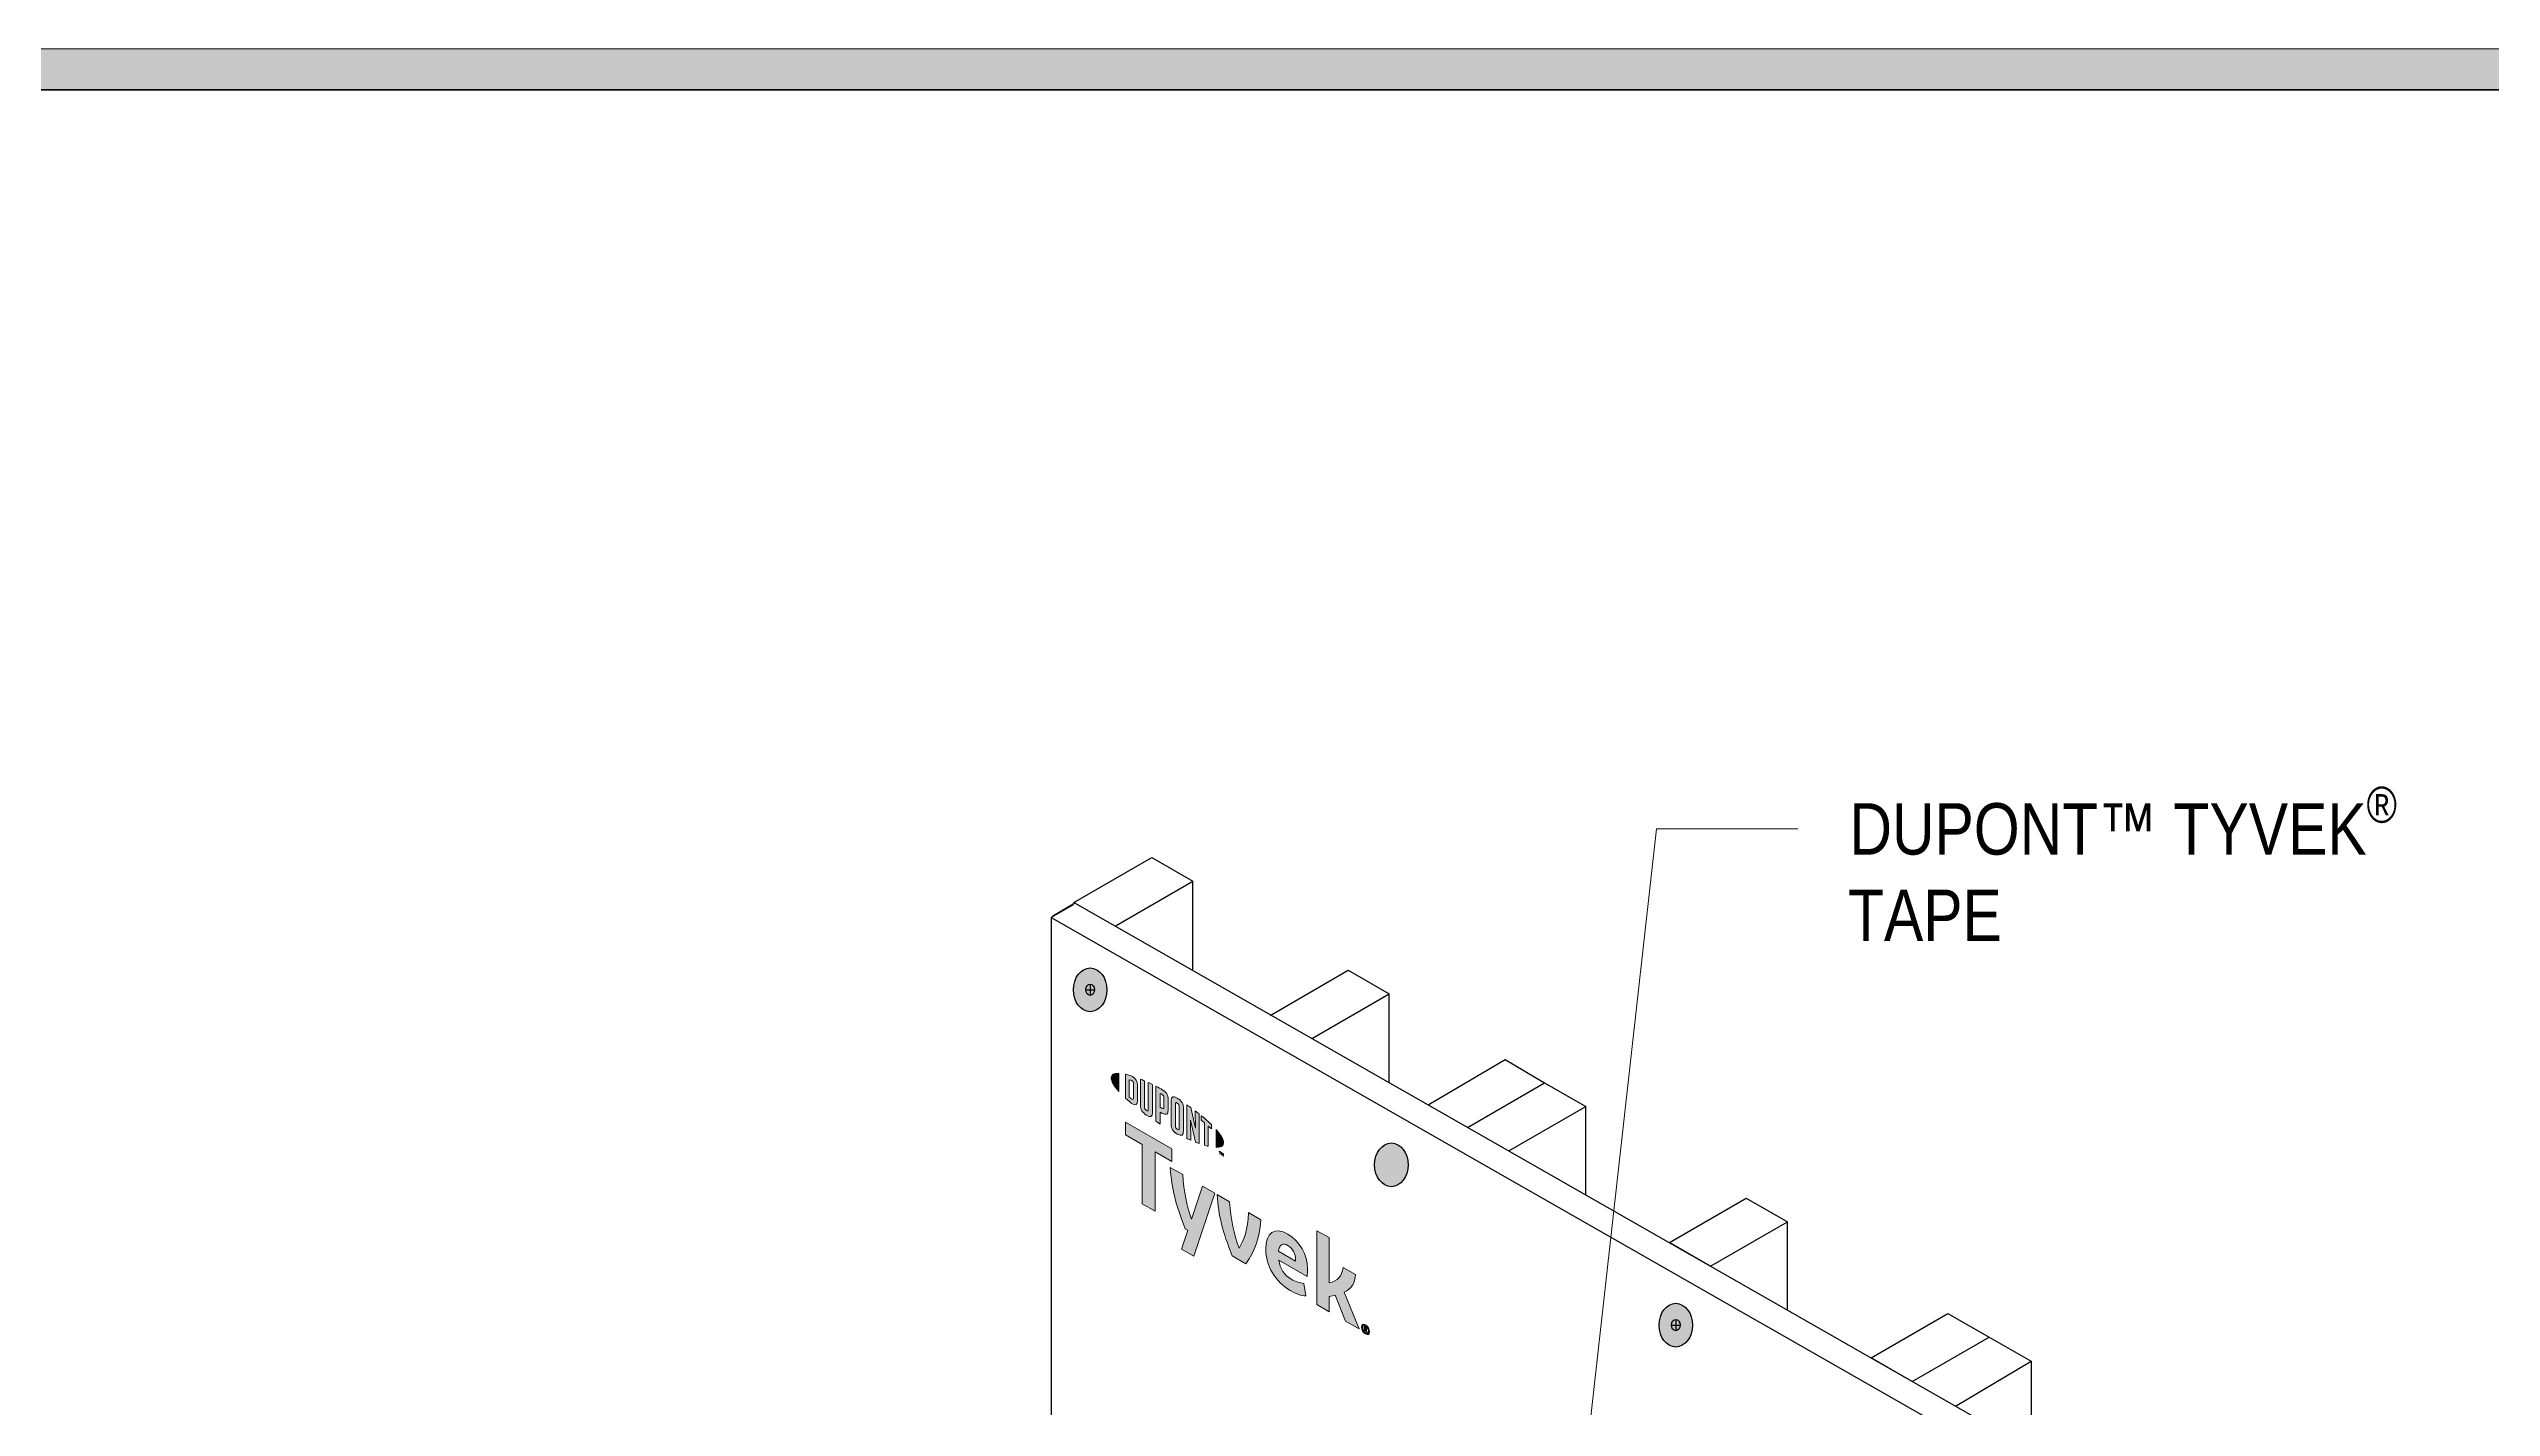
# Model space of a CAD drawing. Extents: x -1140 to 5605, y -816 to 2382.
# Drawn here: x 4061 to 4596, y 1427 to 1724 of the extents above; entities that cross this region are included whole.
import ezdxf

# ---------------------------------------------------------------- set-up
doc = ezdxf.new("R2010")
doc.units = 0
doc.header["$MEASUREMENT"] = 0
for name, color, linetype, lineweight in [('.ATI-TEXT', 7, 'Continuous', 0), ('G-ANNO-TTLB', 7, 'Continuous', 0), ('TYVEK', 7, 'Continuous', 0), ('wall scratch', 7, 'Continuous', 0), ('X-REF - TRACED', 7, 'Continuous', 0)]:
    doc.layers.add(name, color=color, linetype=linetype, lineweight=lineweight)

# ---------------------------------------------------------------- blocks, each defined once
blk = doc.blocks.new('Block_63')
at = {"layer": 'wall scratch', "color": 18, "lineweight": 25, "true_color": 0x000000}
for points in [[(4281.07, 1534.1)], [(4281.07, 1111.74)]]:
    blk.add_lwpolyline(points, dxfattribs=at)
blk = doc.blocks.new('Block_257')
at = {"layer": 'TYVEK', "true_color": 0x003b71, "transparency": 33554687}
h = blk.add_hatch(color=156, dxfattribs=at)
h.dxf.hatch_style = 2
edge = h.paths.add_edge_path()
edge.add_ellipse((4417.29, 1444.62), major_axis=(0, 4.78), ratio=0.766948, start_angle=0, end_angle=360)
at = {"layer": 'TYVEK', "color": 18, "lineweight": 25, "true_color": 0x000000}
for p, q in [((4416.32, 1444.65), (4418.26, 1444.65)), ((4417.29, 1445.88), (4417.29, 1443.41))]:
    blk.add_line(p, q, dxfattribs=at)
blk.add_lwpolyline([(4416.78, 1448.98)], dxfattribs=at)
for centre, major_axis, ratio in [((4417.29, 1444.62), (0, 4.78), 0.766948), ((4417.29, 1444.65), (0, 1.23), 0.788846)]:
    blk.add_ellipse(centre, major_axis=major_axis, ratio=ratio, dxfattribs=at)
blk = doc.blocks.new('Block_258')
at = {"layer": 'TYVEK', "true_color": 0x003b71, "transparency": 33554687}
h = blk.add_hatch(color=156, dxfattribs=at)
h.dxf.hatch_style = 2
edge = h.paths.add_edge_path()
edge.add_ellipse((4289.22, 1517.96), major_axis=(0, 4.78), ratio=0.766948, start_angle=0, end_angle=360)
at = {"layer": 'TYVEK', "color": 18, "lineweight": 25, "true_color": 0x000000}
for p, q in [((4288.25, 1517.99), (4290.2, 1517.99)), ((4289.22, 1519.22), (4289.22, 1516.76))]:
    blk.add_line(p, q, dxfattribs=at)
for centre, major_axis, ratio in [((4289.22, 1517.96), (0, 4.78), 0.766948), ((4289.22, 1517.99), (0, 1.23), 0.788846)]:
    blk.add_ellipse(centre, major_axis=major_axis, ratio=ratio, dxfattribs=at)
blk = doc.blocks.new('Block_362')
at = {"layer": '.ATI-TEXT', "char_height": 0.2, "attachment_point": 7}
for s, insert in [('\\C18;\\c0;\\FArial Narrow|b0|i0|c1;\\H7.874999;\\W1.000000;®', (4568.36, 1554.41)), ('\\C18;\\c0;\\FArial Narrow|b0|i0|c1;\\H11.249999;\\W1.000000;DUPONT™ TYVEK', (4455.27, 1547.38)), ('\\C18;\\c0;\\FArial Narrow|b0|i0|c1;\\H11.249999;\\W1.000000;TAPE', (4454.94, 1528.63))]:
    blk.add_mtext(s, dxfattribs=dict(at, insert=insert))
blk = doc.blocks.new('Block_361')
at = {"layer": '.ATI-TEXT', "true_color": 0x000000, "transparency": 33554687}
h = blk.add_hatch(color=18, dxfattribs=at)
h.dxf.hatch_style = 2
h.paths.add_polyline_path([(4396.29, 1386.47), (4393.17, 1375.5), (4392.56, 1386.89)])
at = {"layer": '.ATI-TEXT', "color": 18, "lineweight": 0, "true_color": 0x000000}
for p, q in [((4394.43, 1386.68), (4413.05, 1553.2)), ((4413.05, 1553.2), (4444.01, 1553.2))]:
    blk.add_line(p, q, dxfattribs=at)
at = {"layer": '.ATI-TEXT'}
blk.add_lwpolyline([(4396.29, 1386.47), (4393.17, 1375.5), (4392.56, 1386.89), (4392.56, 1386.89)], close=True, dxfattribs=at)
blk.add_blockref('Block_362', (0, 0), dxfattribs=at)
blk = doc.blocks.new('Block_482')
at = {"layer": 'X-REF - TRACED', "true_color": 0x848484, "transparency": 33554687}
h = blk.add_hatch(color=252, dxfattribs=at)
h.dxf.hatch_style = 2
edge = h.paths.add_edge_path()
edge.add_spline(control_points=[(4293.81, 1498.71), (4293.81, 1497.99), (4294.42, 1496.96), (4295.49, 1495.76), (4295.49, 1495.76), (4295.49, 1499.7), (4295.49, 1499.7), (4294.42, 1499.74), (4293.81, 1499.42), (4293.81, 1498.71)], knot_values=[0, 0, 0, 0, 1, 1, 1, 2, 2, 2, 3, 3, 3, 3], degree=3, periodic=0)
h = blk.add_hatch(color=252, dxfattribs=at)
h.dxf.hatch_style = 2
edge = h.paths.add_edge_path()
edge.add_spline(control_points=[(4298.69, 1494.28), (4298.69, 1493.98), (4298.53, 1493.97), (4298.34, 1494.08), (4298.2, 1494.16), (4297.97, 1494.35), (4297.78, 1494.52), (4297.78, 1494.52), (4297.78, 1498.29), (4297.78, 1498.29), (4297.97, 1498.24), (4298.2, 1498.17), (4298.34, 1498.08), (4298.53, 1497.97), (4298.69, 1497.78), (4298.69, 1497.48), (4298.69, 1497.48), (4298.69, 1494.28), (4298.69, 1494.28)], knot_values=[0, 0, 0, 0, 1, 1, 1, 2, 2, 2, 3, 3, 3, 4, 4, 4, 5, 5, 5, 6, 6, 6, 6], degree=3, periodic=0)
edge = h.paths.add_edge_path()
edge.add_spline(control_points=[(4298.47, 1499), (4298.17, 1499.17), (4297.74, 1499.32), (4296.96, 1499.49), (4296.96, 1499.49), (4296.96, 1494.26), (4296.96, 1494.26), (4297.65, 1493.63), (4298.17, 1493.19), (4298.47, 1493.02), (4299.15, 1492.62), (4299.54, 1492.88), (4299.54, 1493.65), (4299.54, 1493.65), (4299.54, 1497.12), (4299.54, 1497.12), (4299.54, 1497.89), (4299.15, 1498.6), (4298.47, 1499)], knot_values=[0, 0, 0, 0, 1, 1, 1, 2, 2, 2, 3, 3, 3, 4, 4, 4, 5, 5, 5, 6, 6, 6, 6], degree=3, periodic=0)
h = blk.add_hatch(color=252, dxfattribs=at)
h.dxf.hatch_style = 2
edge = h.paths.add_edge_path()
edge.add_spline(control_points=[(4301.93, 1491.79), (4301.93, 1491.49), (4301.84, 1491.35), (4301.51, 1491.59), (4301.19, 1491.82), (4301.1, 1492.03), (4301.1, 1492.38), (4301.1, 1492.38), (4301.1, 1498.07), (4301.1, 1498.07), (4300.89, 1498.17), (4300.41, 1498.37), (4300.21, 1498.45), (4300.21, 1498.45), (4300.21, 1492.7), (4300.21, 1492.7), (4300.21, 1491.78), (4300.59, 1491.2), (4301.51, 1490.55), (4302.36, 1489.95), (4302.87, 1490.14), (4302.87, 1491.16), (4302.87, 1491.16), (4302.87, 1497.24), (4302.87, 1497.24), (4302.7, 1497.33), (4302.12, 1497.61), (4301.93, 1497.69), (4301.93, 1497.69), (4301.93, 1491.79), (4301.93, 1491.79)], knot_values=[0, 0, 0, 0, 1, 1, 1, 2, 2, 2, 3, 3, 3, 4, 4, 4, 5, 5, 5, 6, 6, 6, 7, 7, 7, 8, 8, 8, 9, 9, 9, 10, 10, 10, 10], degree=3, periodic=0)
h = blk.add_hatch(color=252, dxfattribs=at)
h.dxf.hatch_style = 2
edge = h.paths.add_edge_path()
edge.add_spline(control_points=[(4305.35, 1492.32), (4305.35, 1491.99), (4305.25, 1491.88), (4304.87, 1492.1), (4304.87, 1492.1), (4304.54, 1492.29), (4304.54, 1492.29), (4304.54, 1492.29), (4304.54, 1495.31), (4304.54, 1495.31), (4304.69, 1495.23), (4304.77, 1495.19), (4304.86, 1495.14), (4305.27, 1494.9), (4305.35, 1494.67), (4305.35, 1494.34), (4305.35, 1494.34), (4305.35, 1492.32), (4305.35, 1492.32)], knot_values=[0, 0, 0, 0, 1, 1, 1, 2, 2, 2, 3, 3, 3, 4, 4, 4, 5, 5, 5, 6, 6, 6, 6], degree=3, periodic=0)
edge = h.paths.add_edge_path()
edge.add_spline(control_points=[(4304.91, 1496.17), (4304.75, 1496.27), (4304.15, 1496.59), (4303.6, 1496.87), (4303.6, 1496.87), (4303.6, 1489.21), (4303.6, 1489.21), (4303.79, 1489.1), (4304.28, 1488.78), (4304.54, 1488.62), (4304.54, 1488.62), (4304.54, 1491.22), (4304.54, 1491.22), (4304.54, 1491.22), (4304.91, 1491.01), (4304.91, 1491.01), (4305.89, 1490.45), (4306.3, 1490.72), (4306.3, 1491.69), (4306.3, 1491.69), (4306.3, 1493.95), (4306.3, 1493.95), (4306.3, 1494.9), (4305.84, 1495.64), (4304.91, 1496.17)], knot_values=[0, 0, 0, 0, 1, 1, 1, 2, 2, 2, 3, 3, 3, 4, 4, 4, 5, 5, 5, 6, 6, 6, 7, 7, 7, 8, 8, 8, 8], degree=3, periodic=0)
h = blk.add_hatch(color=252, dxfattribs=at)
h.dxf.hatch_style = 2
edge = h.paths.add_edge_path()
edge.add_spline(control_points=[(4308.7, 1487.71), (4308.7, 1487.41), (4308.62, 1487.3), (4308.28, 1487.48), (4307.94, 1487.67), (4307.85, 1487.89), (4307.85, 1488.2), (4307.85, 1488.2), (4307.85, 1492.98), (4307.85, 1492.98), (4307.85, 1493.29), (4307.94, 1493.41), (4308.28, 1493.2), (4308.62, 1493), (4308.7, 1492.78), (4308.7, 1492.48), (4308.7, 1492.48), (4308.7, 1487.71), (4308.7, 1487.71)], knot_values=[0, 0, 0, 0, 1, 1, 1, 2, 2, 2, 3, 3, 3, 4, 4, 4, 5, 5, 5, 6, 6, 6, 6], degree=3, periodic=0)
edge = h.paths.add_edge_path()
edge.add_spline(control_points=[(4308.28, 1494.27), (4307.41, 1494.82), (4306.9, 1494.68), (4306.9, 1493.67), (4306.9, 1493.67), (4306.9, 1488.66), (4306.9, 1488.66), (4306.9, 1487.6), (4307.37, 1486.89), (4308.28, 1486.41), (4309.18, 1485.93), (4309.65, 1486.05), (4309.65, 1487.19), (4309.65, 1487.19), (4309.65, 1491.96), (4309.65, 1491.96), (4309.65, 1493.04), (4309.23, 1493.67), (4308.28, 1494.27)], knot_values=[0, 0, 0, 0, 1, 1, 1, 2, 2, 2, 3, 3, 3, 4, 4, 4, 5, 5, 5, 6, 6, 6, 6], degree=3, periodic=0)
h = blk.add_hatch(color=252, dxfattribs=at)
h.dxf.hatch_style = 2
edge = h.paths.add_edge_path()
edge.add_spline(control_points=[(4312.25, 1487.71), (4312.25, 1487.71), (4311.21, 1492.21), (4311.21, 1492.21), (4310.93, 1492.41), (4310.59, 1492.65), (4310.33, 1492.83), (4310.33, 1492.83), (4310.33, 1485.49), (4310.33, 1485.49), (4310.51, 1485.4), (4310.98, 1485.19), (4311.23, 1485.08), (4311.23, 1485.08), (4311.15, 1489.46), (4311.15, 1489.46), (4311.15, 1489.46), (4312.25, 1484.66), (4312.25, 1484.66), (4312.49, 1484.57), (4312.83, 1484.44), (4313.06, 1484.36), (4313.06, 1484.36), (4313.06, 1490.81), (4313.06, 1490.81), (4312.82, 1491), (4312.4, 1491.33), (4312.19, 1491.48), (4312.19, 1491.48), (4312.25, 1487.71), (4312.25, 1487.71)], knot_values=[0, 0, 0, 0, 1, 1, 1, 2, 2, 2, 3, 3, 3, 4, 4, 4, 5, 5, 5, 6, 6, 6, 7, 7, 7, 8, 8, 8, 9, 9, 9, 10, 10, 10, 10], degree=3, periodic=0)
h = blk.add_hatch(color=252, dxfattribs=at)
h.dxf.hatch_style = 2
edge = h.paths.add_edge_path()
edge.add_spline(control_points=[(4313.52, 1489.42), (4313.75, 1489.23), (4313.98, 1489.05), (4314.2, 1488.86), (4314.2, 1488.86), (4314.2, 1483.98), (4314.2, 1483.98), (4314.41, 1483.92), (4314.79, 1483.81), (4315.04, 1483.75), (4315.04, 1483.75), (4315.04, 1488.15), (4315.04, 1488.15), (4315.29, 1487.94), (4315.52, 1487.73), (4315.73, 1487.54), (4315.73, 1487.54), (4315.73, 1488.48), (4315.73, 1488.48), (4315.06, 1489.13), (4314.35, 1489.76), (4313.52, 1490.44), (4313.52, 1490.44), (4313.52, 1489.42), (4313.52, 1489.42)], knot_values=[0, 0, 0, 0, 1, 1, 1, 2, 2, 2, 3, 3, 3, 4, 4, 4, 5, 5, 5, 6, 6, 6, 7, 7, 7, 8, 8, 8, 8], degree=3, periodic=0)
h = blk.add_hatch(color=252, dxfattribs=at)
h.dxf.hatch_style = 2
edge = h.paths.add_edge_path()
edge.add_spline(control_points=[(4318.41, 1484.5), (4318.41, 1483.78), (4317.8, 1483.46), (4316.74, 1483.49), (4316.74, 1483.49), (4316.74, 1487.44), (4316.74, 1487.44), (4317.8, 1486.24), (4318.41, 1485.22), (4318.41, 1484.5)], knot_values=[0, 0, 0, 0, 1, 1, 1, 2, 2, 2, 3, 3, 3, 3], degree=3, periodic=0)
h = blk.add_hatch(color=252, dxfattribs=at)
h.dxf.hatch_style = 2
edge = h.paths.add_edge_path()
edge.add_spline(control_points=[(4317.92, 1482.42), (4317.92, 1482.42), (4318.02, 1482.36), (4318.02, 1482.36), (4318.02, 1482.36), (4318.17, 1482), (4318.17, 1482), (4318.17, 1482), (4318.32, 1482.19), (4318.32, 1482.19), (4318.32, 1482.19), (4318.41, 1482.13), (4318.41, 1482.13), (4318.41, 1482.13), (4318.41, 1481.56), (4318.41, 1481.56), (4318.41, 1481.56), (4318.32, 1481.61), (4318.32, 1481.61), (4318.32, 1481.61), (4318.32, 1482.02), (4318.32, 1482.02), (4318.32, 1482.02), (4318.17, 1481.83), (4318.17, 1481.83), (4318.17, 1481.83), (4318.16, 1481.84), (4318.16, 1481.84), (4318.16, 1481.84), (4318.01, 1482.2), (4318.01, 1482.2), (4318.01, 1482.2), (4318.01, 1481.8), (4318.01, 1481.8), (4318.01, 1481.8), (4317.92, 1481.85), (4317.92, 1481.85), (4317.92, 1481.85), (4317.92, 1482.42), (4317.92, 1482.42)], knot_values=[0, 0, 0, 0, 1, 1, 1, 2, 2, 2, 3, 3, 3, 4, 4, 4, 5, 5, 5, 6, 6, 6, 7, 7, 7, 8, 8, 8, 9, 9, 9, 10, 10, 10, 11, 11, 11, 12, 12, 12, 13, 13, 13, 13], degree=3, periodic=0)
edge = h.paths.add_edge_path()
edge.add_spline(control_points=[(4317.56, 1482.52), (4317.56, 1482.52), (4317.41, 1482.61), (4317.41, 1482.61), (4317.41, 1482.61), (4317.41, 1482.71), (4317.41, 1482.71), (4317.41, 1482.71), (4317.81, 1482.48), (4317.81, 1482.48), (4317.81, 1482.48), (4317.81, 1482.38), (4317.81, 1482.38), (4317.81, 1482.38), (4317.66, 1482.47), (4317.66, 1482.47), (4317.66, 1482.47), (4317.66, 1482), (4317.66, 1482), (4317.66, 1482), (4317.56, 1482.05), (4317.56, 1482.05), (4317.56, 1482.05), (4317.56, 1482.52), (4317.56, 1482.52)], knot_values=[0, 0, 0, 0, 1, 1, 1, 2, 2, 2, 3, 3, 3, 4, 4, 4, 5, 5, 5, 6, 6, 6, 7, 7, 7, 8, 8, 8, 8], degree=3, periodic=0)
at = {"layer": 'X-REF - TRACED'}
for points, knots in [([(4293.81, 1498.71), (4293.81, 1497.99), (4294.42, 1496.96), (4295.49, 1495.76), (4295.49, 1495.76), (4295.49, 1499.7), (4295.49, 1499.7), (4294.42, 1499.74), (4293.81, 1499.42), (4293.81, 1498.71)], [0, 0, 0, 0, 1, 1, 1, 2, 2, 2, 3, 3, 3, 3]), ([(4298.47, 1499), (4298.17, 1499.17), (4297.74, 1499.32), (4296.96, 1499.49), (4296.96, 1499.49), (4296.96, 1494.26), (4296.96, 1494.26), (4297.65, 1493.63), (4298.17, 1493.19), (4298.47, 1493.02), (4299.15, 1492.62), (4299.54, 1492.88), (4299.54, 1493.65), (4299.54, 1493.65), (4299.54, 1497.12), (4299.54, 1497.12), (4299.54, 1497.89), (4299.15, 1498.6), (4298.47, 1499)], [0, 0, 0, 0, 1, 1, 1, 2, 2, 2, 3, 3, 3, 4, 4, 4, 5, 5, 5, 6, 6, 6, 6]), ([(4298.69, 1494.28), (4298.69, 1493.98), (4298.53, 1493.97), (4298.34, 1494.08), (4298.2, 1494.16), (4297.97, 1494.35), (4297.78, 1494.52), (4297.78, 1494.52), (4297.78, 1498.29), (4297.78, 1498.29), (4297.97, 1498.24), (4298.2, 1498.17), (4298.34, 1498.08), (4298.53, 1497.97), (4298.69, 1497.78), (4298.69, 1497.48), (4298.69, 1497.48), (4298.69, 1494.28), (4298.69, 1494.28)], [0, 0, 0, 0, 1, 1, 1, 2, 2, 2, 3, 3, 3, 4, 4, 4, 5, 5, 5, 6, 6, 6, 6]), ([(4301.93, 1491.79), (4301.93, 1491.49), (4301.84, 1491.35), (4301.51, 1491.59), (4301.19, 1491.82), (4301.1, 1492.03), (4301.1, 1492.38), (4301.1, 1492.38), (4301.1, 1498.07), (4301.1, 1498.07), (4300.89, 1498.17), (4300.41, 1498.37), (4300.21, 1498.45), (4300.21, 1498.45), (4300.21, 1492.7), (4300.21, 1492.7), (4300.21, 1491.78), (4300.59, 1491.2), (4301.51, 1490.55), (4302.36, 1489.95), (4302.87, 1490.14), (4302.87, 1491.16), (4302.87, 1491.16), (4302.87, 1497.24), (4302.87, 1497.24), (4302.7, 1497.33), (4302.12, 1497.61), (4301.93, 1497.69), (4301.93, 1497.69), (4301.93, 1491.79), (4301.93, 1491.79)], [0, 0, 0, 0, 1, 1, 1, 2, 2, 2, 3, 3, 3, 4, 4, 4, 5, 5, 5, 6, 6, 6, 7, 7, 7, 8, 8, 8, 9, 9, 9, 10, 10, 10, 10]), ([(4304.91, 1496.17), (4304.75, 1496.27), (4304.15, 1496.59), (4303.6, 1496.87), (4303.6, 1496.87), (4303.6, 1489.21), (4303.6, 1489.21), (4303.79, 1489.1), (4304.28, 1488.78), (4304.54, 1488.62), (4304.54, 1488.62), (4304.54, 1491.22), (4304.54, 1491.22), (4304.54, 1491.22), (4304.91, 1491.01), (4304.91, 1491.01), (4305.89, 1490.45), (4306.3, 1490.72), (4306.3, 1491.69), (4306.3, 1491.69), (4306.3, 1493.95), (4306.3, 1493.95), (4306.3, 1494.9), (4305.84, 1495.64), (4304.91, 1496.17)], [0, 0, 0, 0, 1, 1, 1, 2, 2, 2, 3, 3, 3, 4, 4, 4, 5, 5, 5, 6, 6, 6, 7, 7, 7, 8, 8, 8, 8]), ([(4305.35, 1492.32), (4305.35, 1491.99), (4305.25, 1491.88), (4304.87, 1492.1), (4304.87, 1492.1), (4304.54, 1492.29), (4304.54, 1492.29), (4304.54, 1492.29), (4304.54, 1495.31), (4304.54, 1495.31), (4304.69, 1495.23), (4304.77, 1495.19), (4304.86, 1495.14), (4305.27, 1494.9), (4305.35, 1494.67), (4305.35, 1494.34), (4305.35, 1494.34), (4305.35, 1492.32), (4305.35, 1492.32)], [0, 0, 0, 0, 1, 1, 1, 2, 2, 2, 3, 3, 3, 4, 4, 4, 5, 5, 5, 6, 6, 6, 6]), ([(4308.28, 1494.27), (4307.41, 1494.82), (4306.9, 1494.68), (4306.9, 1493.67), (4306.9, 1493.67), (4306.9, 1488.66), (4306.9, 1488.66), (4306.9, 1487.6), (4307.37, 1486.89), (4308.28, 1486.41), (4309.18, 1485.93), (4309.65, 1486.05), (4309.65, 1487.19), (4309.65, 1487.19), (4309.65, 1491.96), (4309.65, 1491.96), (4309.65, 1493.04), (4309.23, 1493.67), (4308.28, 1494.27)], [0, 0, 0, 0, 1, 1, 1, 2, 2, 2, 3, 3, 3, 4, 4, 4, 5, 5, 5, 6, 6, 6, 6]), ([(4308.7, 1487.71), (4308.7, 1487.41), (4308.62, 1487.3), (4308.28, 1487.48), (4307.94, 1487.67), (4307.85, 1487.89), (4307.85, 1488.2), (4307.85, 1488.2), (4307.85, 1492.98), (4307.85, 1492.98), (4307.85, 1493.29), (4307.94, 1493.41), (4308.28, 1493.2), (4308.62, 1493), (4308.7, 1492.78), (4308.7, 1492.48), (4308.7, 1492.48), (4308.7, 1487.71), (4308.7, 1487.71)], [0, 0, 0, 0, 1, 1, 1, 2, 2, 2, 3, 3, 3, 4, 4, 4, 5, 5, 5, 6, 6, 6, 6]), ([(4312.25, 1487.71), (4312.25, 1487.71), (4311.21, 1492.21), (4311.21, 1492.21), (4310.93, 1492.41), (4310.59, 1492.65), (4310.33, 1492.83), (4310.33, 1492.83), (4310.33, 1485.49), (4310.33, 1485.49), (4310.51, 1485.4), (4310.98, 1485.19), (4311.23, 1485.08), (4311.23, 1485.08), (4311.15, 1489.46), (4311.15, 1489.46), (4311.15, 1489.46), (4312.25, 1484.66), (4312.25, 1484.66), (4312.49, 1484.57), (4312.83, 1484.44), (4313.06, 1484.36), (4313.06, 1484.36), (4313.06, 1490.81), (4313.06, 1490.81), (4312.82, 1491), (4312.4, 1491.33), (4312.19, 1491.48), (4312.19, 1491.48), (4312.25, 1487.71), (4312.25, 1487.71)], [0, 0, 0, 0, 1, 1, 1, 2, 2, 2, 3, 3, 3, 4, 4, 4, 5, 5, 5, 6, 6, 6, 7, 7, 7, 8, 8, 8, 9, 9, 9, 10, 10, 10, 10]), ([(4313.52, 1489.42), (4313.75, 1489.23), (4313.98, 1489.05), (4314.2, 1488.86), (4314.2, 1488.86), (4314.2, 1483.98), (4314.2, 1483.98), (4314.41, 1483.92), (4314.79, 1483.81), (4315.04, 1483.75), (4315.04, 1483.75), (4315.04, 1488.15), (4315.04, 1488.15), (4315.29, 1487.94), (4315.52, 1487.73), (4315.73, 1487.54), (4315.73, 1487.54), (4315.73, 1488.48), (4315.73, 1488.48), (4315.06, 1489.13), (4314.35, 1489.76), (4313.52, 1490.44), (4313.52, 1490.44), (4313.52, 1489.42), (4313.52, 1489.42)], [0, 0, 0, 0, 1, 1, 1, 2, 2, 2, 3, 3, 3, 4, 4, 4, 5, 5, 5, 6, 6, 6, 7, 7, 7, 8, 8, 8, 8]), ([(4318.41, 1484.5), (4318.41, 1483.78), (4317.8, 1483.46), (4316.74, 1483.49), (4316.74, 1483.49), (4316.74, 1487.44), (4316.74, 1487.44), (4317.8, 1486.24), (4318.41, 1485.22), (4318.41, 1484.5)], [0, 0, 0, 0, 1, 1, 1, 2, 2, 2, 3, 3, 3, 3]), ([(4317.56, 1482.52), (4317.56, 1482.52), (4317.41, 1482.61), (4317.41, 1482.61), (4317.41, 1482.61), (4317.41, 1482.71), (4317.41, 1482.71), (4317.41, 1482.71), (4317.81, 1482.48), (4317.81, 1482.48), (4317.81, 1482.48), (4317.81, 1482.38), (4317.81, 1482.38), (4317.81, 1482.38), (4317.66, 1482.47), (4317.66, 1482.47), (4317.66, 1482.47), (4317.66, 1482), (4317.66, 1482), (4317.66, 1482), (4317.56, 1482.05), (4317.56, 1482.05), (4317.56, 1482.05), (4317.56, 1482.52), (4317.56, 1482.52)], [0, 0, 0, 0, 1, 1, 1, 2, 2, 2, 3, 3, 3, 4, 4, 4, 5, 5, 5, 6, 6, 6, 7, 7, 7, 8, 8, 8, 8]), ([(4317.92, 1482.42), (4317.92, 1482.42), (4318.02, 1482.36), (4318.02, 1482.36), (4318.02, 1482.36), (4318.17, 1482), (4318.17, 1482), (4318.17, 1482), (4318.32, 1482.19), (4318.32, 1482.19), (4318.32, 1482.19), (4318.41, 1482.13), (4318.41, 1482.13), (4318.41, 1482.13), (4318.41, 1481.56), (4318.41, 1481.56), (4318.41, 1481.56), (4318.32, 1481.61), (4318.32, 1481.61), (4318.32, 1481.61), (4318.32, 1482.02), (4318.32, 1482.02), (4318.32, 1482.02), (4318.17, 1481.83), (4318.17, 1481.83), (4318.17, 1481.83), (4318.16, 1481.84), (4318.16, 1481.84), (4318.16, 1481.84), (4318.01, 1482.2), (4318.01, 1482.2), (4318.01, 1482.2), (4318.01, 1481.8), (4318.01, 1481.8), (4318.01, 1481.8), (4317.92, 1481.85), (4317.92, 1481.85), (4317.92, 1481.85), (4317.92, 1482.42), (4317.92, 1482.42)], [0, 0, 0, 0, 1, 1, 1, 2, 2, 2, 3, 3, 3, 4, 4, 4, 5, 5, 5, 6, 6, 6, 7, 7, 7, 8, 8, 8, 9, 9, 9, 10, 10, 10, 11, 11, 11, 12, 12, 12, 13, 13, 13, 13])]:
    blk.add_open_spline(points, degree=3, knots=knots, dxfattribs=at)
blk = doc.blocks.new('Block_486')
at = {"layer": 'X-REF - TRACED', "true_color": 0x848484, "transparency": 33554687}
h = blk.add_hatch(color=252, dxfattribs=at)
h.dxf.hatch_style = 2
h.paths.add_polyline_path([(4307.06, 1483.17), (4296.96, 1489.01), (4296.96, 1486.26), (4300.61, 1484.16), (4300.61, 1471.16), (4303.42, 1469.54), (4303.42, 1482.54), (4307.06, 1480.43)])
h = blk.add_hatch(color=252, dxfattribs=at)
h.dxf.hatch_style = 2
edge = h.paths.add_edge_path()
edge.add_spline(control_points=[(4323.85, 1469.23), (4323.68, 1465.49), (4322.93, 1463.31), (4321.78, 1461.44), (4320.66, 1464.62), (4319.93, 1467.65), (4319.72, 1471.62), (4319.72, 1471.62), (4316.99, 1473.19), (4316.99, 1473.19), (4317.28, 1468.51), (4318.17, 1465.09), (4320.28, 1459.8), (4320.28, 1459.8), (4323.29, 1458.07), (4323.29, 1458.07), (4325.33, 1460.96), (4326.17, 1463.38), (4326.56, 1467.67), (4326.56, 1467.67), (4323.85, 1469.23), (4323.85, 1469.23)], knot_values=[0, 0, 0, 0, 1, 1, 1, 2, 2, 2, 3, 3, 3, 4, 4, 4, 5, 5, 5, 6, 6, 6, 7, 7, 7, 7], degree=3, periodic=0)
h = blk.add_hatch(color=252, dxfattribs=at)
h.dxf.hatch_style = 2
edge = h.paths.add_edge_path()
edge.add_spline(control_points=[(4330.42, 1460.78), (4330.42, 1460.78), (4334.15, 1458.63), (4334.15, 1458.63), (4334.15, 1458.63), (4334.15, 1458.9), (4334.15, 1458.9), (4334.15, 1460.16), (4333.56, 1461.42), (4332.48, 1462.05), (4331.35, 1462.7), (4330.6, 1462.21), (4330.42, 1460.78)], knot_values=[0, 0, 0, 0, 1, 1, 1, 2, 2, 2, 3, 3, 3, 4, 4, 4, 4], degree=3, periodic=0)
edge = h.paths.add_edge_path()
edge.add_spline(control_points=[(4336.37, 1451.01), (4335.5, 1451.06), (4334.23, 1451.48), (4332.93, 1452.23), (4329.78, 1454.05), (4327.62, 1457.59), (4327.62, 1461.32), (4327.62, 1464.9), (4329.6, 1466.18), (4332.48, 1464.52), (4335.05, 1463.03), (4336.74, 1459.97), (4336.74, 1456.96), (4336.74, 1456.28), (4336.7, 1455.72), (4336.66, 1455.29), (4336.66, 1455.29), (4330.46, 1458.87), (4330.46, 1458.87), (4330.72, 1456.93), (4331.64, 1455.58), (4333.21, 1454.68), (4334.17, 1454.12), (4335.09, 1453.84), (4335.94, 1453.76), (4335.94, 1453.76), (4336.37, 1451.01), (4336.37, 1451.01)], knot_values=[0, 0, 0, 0, 1, 1, 1, 2, 2, 2, 3, 3, 3, 4, 4, 4, 5, 5, 5, 6, 6, 6, 7, 7, 7, 8, 8, 8, 9, 9, 9, 9], degree=3, periodic=0)
h = blk.add_hatch(color=252, dxfattribs=at)
h.dxf.hatch_style = 2
edge = h.paths.add_edge_path()
edge.add_spline(control_points=[(4344.76, 1451.81), (4344.76, 1451.81), (4348.02, 1443.79), (4348.02, 1443.79), (4348.02, 1443.79), (4345.08, 1445.49), (4345.08, 1445.49), (4345.08, 1445.49), (4342.82, 1451.18), (4342.82, 1451.18), (4342.41, 1451.08), (4341.98, 1450.99), (4341.51, 1450.92), (4341.51, 1450.92), (4341.51, 1447.55), (4341.51, 1447.55), (4341.51, 1447.55), (4338.8, 1449.11), (4338.8, 1449.11), (4338.8, 1449.11), (4338.8, 1465.23), (4338.8, 1465.23), (4338.8, 1465.23), (4341.51, 1463.83), (4341.51, 1463.83), (4341.51, 1463.83), (4341.51, 1453.91), (4341.51, 1453.91), (4343.35, 1454.22), (4344.25, 1455.27), (4344.57, 1457.27), (4344.57, 1457.27), (4347.25, 1455.72), (4347.25, 1455.72), (4347.19, 1453.82), (4346.33, 1452.59), (4344.76, 1451.81)], knot_values=[0, 0, 0, 0, 1, 1, 1, 2, 2, 2, 3, 3, 3, 4, 4, 4, 5, 5, 5, 6, 6, 6, 7, 7, 7, 8, 8, 8, 9, 9, 9, 10, 10, 10, 11, 11, 11, 12, 12, 12, 12], degree=3, periodic=0)
at = {"layer": 'X-REF - TRACED'}
blk.add_lwpolyline([(4307.06, 1483.17), (4296.96, 1489.01), (4296.96, 1486.26), (4300.61, 1484.16), (4300.61, 1471.16), (4303.42, 1469.54), (4303.42, 1482.54), (4307.06, 1480.43)], close=True, dxfattribs=at)
for points, knots in [([(4323.85, 1469.23), (4323.68, 1465.49), (4322.93, 1463.31), (4321.78, 1461.44), (4320.66, 1464.62), (4319.93, 1467.65), (4319.72, 1471.62), (4319.72, 1471.62), (4316.99, 1473.19), (4316.99, 1473.19), (4317.28, 1468.51), (4318.17, 1465.09), (4320.28, 1459.8), (4320.28, 1459.8), (4323.29, 1458.07), (4323.29, 1458.07), (4325.33, 1460.96), (4326.17, 1463.38), (4326.56, 1467.67), (4326.56, 1467.67), (4323.85, 1469.23), (4323.85, 1469.23)], [0, 0, 0, 0, 1, 1, 1, 2, 2, 2, 3, 3, 3, 4, 4, 4, 5, 5, 5, 6, 6, 6, 7, 7, 7, 7]), ([(4336.37, 1451.01), (4335.5, 1451.06), (4334.23, 1451.48), (4332.93, 1452.23), (4329.78, 1454.05), (4327.62, 1457.59), (4327.62, 1461.32), (4327.62, 1464.9), (4329.6, 1466.18), (4332.48, 1464.52), (4335.05, 1463.03), (4336.74, 1459.97), (4336.74, 1456.96), (4336.74, 1456.28), (4336.7, 1455.72), (4336.66, 1455.29), (4336.66, 1455.29), (4330.46, 1458.87), (4330.46, 1458.87), (4330.72, 1456.93), (4331.64, 1455.58), (4333.21, 1454.68), (4334.17, 1454.12), (4335.09, 1453.84), (4335.94, 1453.76), (4335.94, 1453.76), (4336.37, 1451.01), (4336.37, 1451.01)], [0, 0, 0, 0, 1, 1, 1, 2, 2, 2, 3, 3, 3, 4, 4, 4, 5, 5, 5, 6, 6, 6, 7, 7, 7, 8, 8, 8, 9, 9, 9, 9]), ([(4344.76, 1451.81), (4344.76, 1451.81), (4348.02, 1443.79), (4348.02, 1443.79), (4348.02, 1443.79), (4345.08, 1445.49), (4345.08, 1445.49), (4345.08, 1445.49), (4342.82, 1451.18), (4342.82, 1451.18), (4342.41, 1451.08), (4341.98, 1450.99), (4341.51, 1450.92), (4341.51, 1450.92), (4341.51, 1447.55), (4341.51, 1447.55), (4341.51, 1447.55), (4338.8, 1449.11), (4338.8, 1449.11), (4338.8, 1449.11), (4338.8, 1465.23), (4338.8, 1465.23), (4338.8, 1465.23), (4341.51, 1463.83), (4341.51, 1463.83), (4341.51, 1463.83), (4341.51, 1453.91), (4341.51, 1453.91), (4343.35, 1454.22), (4344.25, 1455.27), (4344.57, 1457.27), (4344.57, 1457.27), (4347.25, 1455.72), (4347.25, 1455.72), (4347.19, 1453.82), (4346.33, 1452.59), (4344.76, 1451.81)], [0, 0, 0, 0, 1, 1, 1, 2, 2, 2, 3, 3, 3, 4, 4, 4, 5, 5, 5, 6, 6, 6, 7, 7, 7, 8, 8, 8, 9, 9, 9, 10, 10, 10, 11, 11, 11, 12, 12, 12, 12]), ([(4330.42, 1460.78), (4330.42, 1460.78), (4334.15, 1458.63), (4334.15, 1458.63), (4334.15, 1458.63), (4334.15, 1458.9), (4334.15, 1458.9), (4334.15, 1460.16), (4333.56, 1461.42), (4332.48, 1462.05), (4331.35, 1462.7), (4330.6, 1462.21), (4330.42, 1460.78)], [0, 0, 0, 0, 1, 1, 1, 2, 2, 2, 3, 3, 3, 4, 4, 4, 4])]:
    blk.add_open_spline(points, degree=3, knots=knots, dxfattribs=at)
blk = doc.blocks.new('Block_485')
at = {"layer": 'X-REF - TRACED', "true_color": 0x848484, "transparency": 33554687}
h = blk.add_hatch(color=252, dxfattribs=at)
h.dxf.hatch_style = 2
edge = h.paths.add_edge_path()
edge.add_spline(control_points=[(4313.8, 1475.03), (4313.8, 1475.03), (4311.37, 1467.79), (4311.37, 1467.79), (4310.34, 1470.82), (4309.67, 1473.75), (4309.46, 1477.54), (4309.46, 1477.54), (4306.74, 1479.11), (4306.74, 1479.11), (4307.03, 1474.43), (4307.91, 1471.02), (4310.03, 1465.72), (4310.03, 1465.72), (4310.58, 1465.41), (4310.58, 1465.41), (4310.58, 1465.41), (4309.19, 1461.27), (4309.19, 1461.27), (4309.19, 1461.27), (4311.89, 1459.7), (4311.89, 1459.7), (4311.89, 1459.7), (4316.51, 1473.47), (4316.51, 1473.47), (4316.51, 1473.47), (4313.8, 1475.03), (4313.8, 1475.03)], knot_values=[0, 0, 0, 0, 1, 1, 1, 2, 2, 2, 3, 3, 3, 4, 4, 4, 5, 5, 5, 6, 6, 6, 7, 7, 7, 8, 8, 8, 9, 9, 9, 9], degree=3, periodic=0)
at = {"layer": 'X-REF - TRACED'}
blk.add_open_spline([(4313.8, 1475.03), (4313.8, 1475.03), (4311.37, 1467.79), (4311.37, 1467.79), (4310.34, 1470.82), (4309.67, 1473.75), (4309.46, 1477.54), (4309.46, 1477.54), (4306.74, 1479.11), (4306.74, 1479.11), (4307.03, 1474.43), (4307.91, 1471.02), (4310.03, 1465.72), (4310.03, 1465.72), (4310.58, 1465.41), (4310.58, 1465.41), (4310.58, 1465.41), (4309.19, 1461.27), (4309.19, 1461.27), (4309.19, 1461.27), (4311.89, 1459.7), (4311.89, 1459.7), (4311.89, 1459.7), (4316.51, 1473.47), (4316.51, 1473.47), (4316.51, 1473.47), (4313.8, 1475.03), (4313.8, 1475.03)], degree=3, knots=[0, 0, 0, 0, 1, 1, 1, 2, 2, 2, 3, 3, 3, 4, 4, 4, 5, 5, 5, 6, 6, 6, 7, 7, 7, 8, 8, 8, 9, 9, 9, 9], dxfattribs=at)
blk.add_blockref('Block_486', (0, 0), dxfattribs=at)
blk = doc.blocks.new('Block_487')
at = {"layer": 'X-REF - TRACED', "true_color": 0x848484, "transparency": 33554687}
h = blk.add_hatch(color=252, dxfattribs=at)
h.dxf.hatch_style = 2
edge = h.paths.add_edge_path()
edge.add_spline(control_points=[(4349.32, 1444.1), (4349.32, 1444.1), (4349.32, 1443.81), (4349.32, 1443.81), (4349.32, 1443.81), (4349.43, 1443.74), (4349.43, 1443.74), (4349.54, 1443.68), (4349.6, 1443.68), (4349.6, 1443.79), (4349.6, 1443.9), (4349.54, 1443.97), (4349.43, 1444.04), (4349.43, 1444.04), (4349.32, 1444.1), (4349.32, 1444.1)], knot_values=[0, 0, 0, 0, 1, 1, 1, 2, 2, 2, 3, 3, 3, 4, 4, 4, 5, 5, 5, 5], degree=3, periodic=0)
edge = h.paths.add_edge_path()
edge.add_spline(control_points=[(4349.12, 1444.4), (4349.12, 1444.4), (4349.43, 1444.22), (4349.43, 1444.22), (4349.66, 1444.09), (4349.78, 1443.89), (4349.78, 1443.68), (4349.78, 1443.54), (4349.72, 1443.47), (4349.61, 1443.49), (4349.67, 1443.32), (4349.74, 1443.16), (4349.84, 1442.97), (4349.84, 1442.97), (4349.61, 1443.1), (4349.61, 1443.1), (4349.53, 1443.27), (4349.47, 1443.41), (4349.42, 1443.56), (4349.42, 1443.56), (4349.32, 1443.62), (4349.32, 1443.62), (4349.32, 1443.62), (4349.32, 1443.27), (4349.32, 1443.27), (4349.32, 1443.27), (4349.12, 1443.38), (4349.12, 1443.38), (4349.12, 1443.38), (4349.12, 1444.4), (4349.12, 1444.4)], knot_values=[0, 0, 0, 0, 1, 1, 1, 2, 2, 2, 3, 3, 3, 4, 4, 4, 5, 5, 5, 6, 6, 6, 7, 7, 7, 8, 8, 8, 9, 9, 9, 10, 10, 10, 10], degree=3, periodic=0)
edge = h.paths.add_edge_path()
edge.add_spline(control_points=[(4349.44, 1444.48), (4349.01, 1444.73), (4348.77, 1444.58), (4348.77, 1444.08), (4348.77, 1443.57), (4349.01, 1443.15), (4349.44, 1442.9), (4349.86, 1442.66), (4350.11, 1442.79), (4350.11, 1443.3), (4350.11, 1443.81), (4349.86, 1444.23), (4349.44, 1444.48)], knot_values=[0, 0, 0, 0, 1, 1, 1, 2, 2, 2, 3, 3, 3, 4, 4, 4, 4], degree=3, periodic=0)
edge = h.paths.add_edge_path()
edge.add_spline(control_points=[(4349.44, 1444.68), (4349.96, 1444.38), (4350.31, 1443.79), (4350.31, 1443.18), (4350.31, 1442.58), (4349.96, 1442.4), (4349.44, 1442.7), (4348.91, 1443.01), (4348.57, 1443.59), (4348.57, 1444.19), (4348.57, 1444.8), (4348.91, 1444.99), (4349.44, 1444.68)], knot_values=[0, 0, 0, 0, 1, 1, 1, 2, 2, 2, 3, 3, 3, 4, 4, 4, 4], degree=3, periodic=0)
at = {"layer": 'X-REF - TRACED'}
for points, knots in [([(4349.44, 1444.68), (4349.96, 1444.38), (4350.31, 1443.79), (4350.31, 1443.18), (4350.31, 1442.58), (4349.96, 1442.4), (4349.44, 1442.7), (4348.91, 1443.01), (4348.57, 1443.59), (4348.57, 1444.19), (4348.57, 1444.8), (4348.91, 1444.99), (4349.44, 1444.68)], [0, 0, 0, 0, 1, 1, 1, 2, 2, 2, 3, 3, 3, 4, 4, 4, 4]), ([(4349.44, 1444.48), (4349.01, 1444.73), (4348.77, 1444.58), (4348.77, 1444.08), (4348.77, 1443.57), (4349.01, 1443.15), (4349.44, 1442.9), (4349.86, 1442.66), (4350.11, 1442.79), (4350.11, 1443.3), (4350.11, 1443.81), (4349.86, 1444.23), (4349.44, 1444.48)], [0, 0, 0, 0, 1, 1, 1, 2, 2, 2, 3, 3, 3, 4, 4, 4, 4]), ([(4349.12, 1444.4), (4349.12, 1444.4), (4349.43, 1444.22), (4349.43, 1444.22), (4349.66, 1444.09), (4349.78, 1443.89), (4349.78, 1443.68), (4349.78, 1443.54), (4349.72, 1443.47), (4349.61, 1443.49), (4349.67, 1443.32), (4349.74, 1443.16), (4349.84, 1442.97), (4349.84, 1442.97), (4349.61, 1443.1), (4349.61, 1443.1), (4349.53, 1443.27), (4349.47, 1443.41), (4349.42, 1443.56), (4349.42, 1443.56), (4349.32, 1443.62), (4349.32, 1443.62), (4349.32, 1443.62), (4349.32, 1443.27), (4349.32, 1443.27), (4349.32, 1443.27), (4349.12, 1443.38), (4349.12, 1443.38), (4349.12, 1443.38), (4349.12, 1444.4), (4349.12, 1444.4)], [0, 0, 0, 0, 1, 1, 1, 2, 2, 2, 3, 3, 3, 4, 4, 4, 5, 5, 5, 6, 6, 6, 7, 7, 7, 8, 8, 8, 9, 9, 9, 10, 10, 10, 10]), ([(4349.32, 1444.1), (4349.32, 1444.1), (4349.32, 1443.81), (4349.32, 1443.81), (4349.32, 1443.81), (4349.43, 1443.74), (4349.43, 1443.74), (4349.54, 1443.68), (4349.6, 1443.68), (4349.6, 1443.79), (4349.6, 1443.9), (4349.54, 1443.97), (4349.43, 1444.04), (4349.43, 1444.04), (4349.32, 1444.1), (4349.32, 1444.1)], [0, 0, 0, 0, 1, 1, 1, 2, 2, 2, 3, 3, 3, 4, 4, 4, 5, 5, 5, 5])]:
    blk.add_open_spline(points, degree=3, knots=knots, dxfattribs=at)
blk = doc.blocks.new('Block_484')
at = {"layer": 'X-REF - TRACED'}
for name in ['Block_485', 'Block_487']:
    blk.add_blockref(name, (0, 0), dxfattribs=at)
blk = doc.blocks.new('Block_483')
at = {"layer": 'X-REF - TRACED'}
blk.add_blockref('Block_484', (0, 0), dxfattribs=at)
blk = doc.blocks.new('Block_481')
at = {"layer": 'X-REF - TRACED'}
for name in ['Block_482', 'Block_483']:
    blk.add_blockref(name, (0, 0), dxfattribs=at)

msp = doc.modelspace()

# ---------------------------------------------------------------- hatches: boundary and pattern name
at = {"layer": 'G-ANNO-TTLB', "true_color": 0xff00ff, "transparency": 33554687}
h = msp.add_hatch(color=6, dxfattribs=at)
edge = h.paths.add_edge_path()
edge.add_spline(control_points=[(5285.56, -733.23), (5285.56, -733.23), (2356.04, -733.23), (2356.04, -733.23), (2356.04, -733.23), (2356.04, 1723.77), (2356.04, 1723.77), (2356.04, 1723.77), (5285.56, 1723.77), (5285.56, 1723.77), (5285.56, 1723.77), (5285.56, -733.23), (5285.56, -733.23)], knot_values=[0, 0, 0, 0, 1, 1, 1, 2, 2, 2, 3, 3, 3, 4, 4, 4, 4], degree=3, periodic=0)
edge = h.paths.add_edge_path()
edge.add_spline(control_points=[(2365.04, 1714.77), (2365.04, 1714.77), (2365.04, -724.23), (2365.04, -724.23), (2365.04, -724.23), (5276.56, -724.23), (5276.56, -724.23), (5276.56, -724.23), (5276.56, 1714.77), (5276.56, 1714.77), (5276.56, 1714.77), (2365.04, 1714.77), (2365.04, 1714.77)], knot_values=[0, 0, 0, 0, 1, 1, 1, 2, 2, 2, 3, 3, 3, 4, 4, 4, 4], degree=3, periodic=0)
edge.add_line((2365.04, 1714.77), (2365.04, 1714.77))
at = {"layer": 'TYVEK', "true_color": 0x003b71, "transparency": 33554687}
h = msp.add_hatch(color=156, dxfattribs=at)
h.dxf.hatch_style = 2
edge = h.paths.add_edge_path()
edge.add_ellipse((4355.09, 1479.69), major_axis=(0, 4.78), ratio=0.766948, start_angle=0, end_angle=360)

# ---------------------------------------------------------------- linework, layer by layer
at = {"layer": 'G-ANNO-TTLB', "color": 6, "lineweight": 30, "true_color": 0xff00ff}
for p, q in [((5276.56, 1714.77), (2365.04, 1714.77)), ((2365.04, 1714.77), (5276.56, 1714.77))]:
    msp.add_line(p, q, dxfattribs=at)
at = {"layer": 'G-ANNO-TTLB', "color": 18, "lineweight": 0, "true_color": 0x000000}
msp.add_lwpolyline([(2365.04, -724.23), (2365.04, 1714.77), (5276.56, 1714.77), (5276.56, -724.23)], close=True, dxfattribs=at)
at = {"layer": 'G-ANNO-TTLB'}
for points in [[(5285.56, -733.23), (5285.56, -733.23), (2356.04, -733.23), (2356.04, -733.23), (2356.04, -733.23), (2356.04, 1723.77), (2356.04, 1723.77), (2356.04, 1723.77), (5285.56, 1723.77), (5285.56, 1723.77), (5285.56, 1723.77), (5285.56, -733.23), (5285.56, -733.23)], [(2365.04, 1714.77), (2365.04, 1714.77), (2365.04, -724.23), (2365.04, -724.23), (2365.04, -724.23), (5276.56, -724.23), (5276.56, -724.23), (5276.56, -724.23), (5276.56, 1714.77), (5276.56, 1714.77), (5276.56, 1714.77), (2365.04, 1714.77), (2365.04, 1714.77)]]:
    msp.add_open_spline(points, degree=3, knots=[0, 0, 0, 0, 1, 1, 1, 2, 2, 2, 3, 3, 3, 4, 4, 4, 4], dxfattribs=at)
at = {"layer": 'TYVEK', "color": 18, "lineweight": 30, "true_color": 0x000000}
msp.add_line((4280.71, 1533.76), (4280.71, 1111.49), dxfattribs=at)
at = {"layer": 'TYVEK', "color": 18, "lineweight": 25, "true_color": 0x000000}
msp.add_line((4280.71, 1533.76), (4549.5, 1380.28), dxfattribs=at)
msp.add_ellipse((4355.09, 1479.69), major_axis=(0, 4.78), ratio=0.766948, dxfattribs=at)
at = {"layer": 'wall scratch', "color": 33, "lineweight": 25, "true_color": 0xcc9966}
for p, q in [((4285.62, 1537.03), (4302.68, 1546.9)), ((4302.68, 1546.9), (4311.68, 1541.74)), ((4294.88, 1532.02), (4311.68, 1541.74)), ((4311.68, 1522.38), (4311.68, 1541.74)), ((4285.88, 1536.89), (4285.62, 1537.03)), ((4328.58, 1512.38), (4345.64, 1522.25)), ((4345.64, 1522.25), (4354.64, 1517.09)), ((4337.84, 1507.37), (4354.64, 1517.09)), ((4354.64, 1497.73), (4354.64, 1517.09)), ((4363.12, 1492.78), (4379.94, 1502.73)), ((4379.94, 1502.73), (4388.6, 1497.61)), ((4371.74, 1487.86), (4388.6, 1497.61)), ((4388.6, 1497.61), (4397.6, 1492.45)), ((4380.8, 1482.73), (4397.6, 1492.45)), ((4397.6, 1473.09), (4397.6, 1492.45)), ((4424.89, 1457.51), (4441.7, 1467.24)), ((4441.7, 1447.91), (4441.7, 1467.24)), ((4469.01, 1432.31), (4485.8, 1442.02)), ((4485.8, 1442.02), (4495.01, 1436.74)), ((4478.46, 1426.92), (4495.01, 1436.74)), ((4495.01, 1436.74), (4495.01, 1417.47))]:
    msp.add_line(p, q, dxfattribs=at)
at = {"layer": 'wall scratch', "color": 2, "lineweight": 25, "true_color": 0xffff00}
for p, q in [((4285.48, 1536.53), (4280.66, 1533.75)), ((4285.88, 1536.89), (4281.07, 1534.1)), ((4554.75, 1383.36), (4285.88, 1536.89))]:
    msp.add_line(p, q, dxfattribs=at)
at = {"layer": 'wall scratch', "color": 33, "lineweight": 25, "true_color": 0xcc9966}
for points in [[(4424.9, 1457.51), (4415.89, 1462.68), (4432.7, 1472.4), (4441.7, 1467.24)], [(4469.01, 1432.31), (4459.99, 1437.46), (4476.8, 1447.19), (4485.8, 1442.02)]]:
    msp.add_lwpolyline(points, dxfattribs=at)

# ---------------------------------------------------------------- block references
at = {"layer": '.ATI-TEXT'}
msp.add_blockref('Block_361', (0, 0), dxfattribs=at)
at = {"layer": 'TYVEK'}
for name in ['Block_258', 'Block_257']:
    msp.add_blockref(name, (0, 0), dxfattribs=at)
at = {"layer": 'wall scratch'}
msp.add_blockref('Block_63', (0, 0), dxfattribs=at)
at = {"layer": 'X-REF - TRACED'}
msp.add_blockref('Block_481', (0, 0), dxfattribs=at)

doc.saveas('drawing.dxf')
